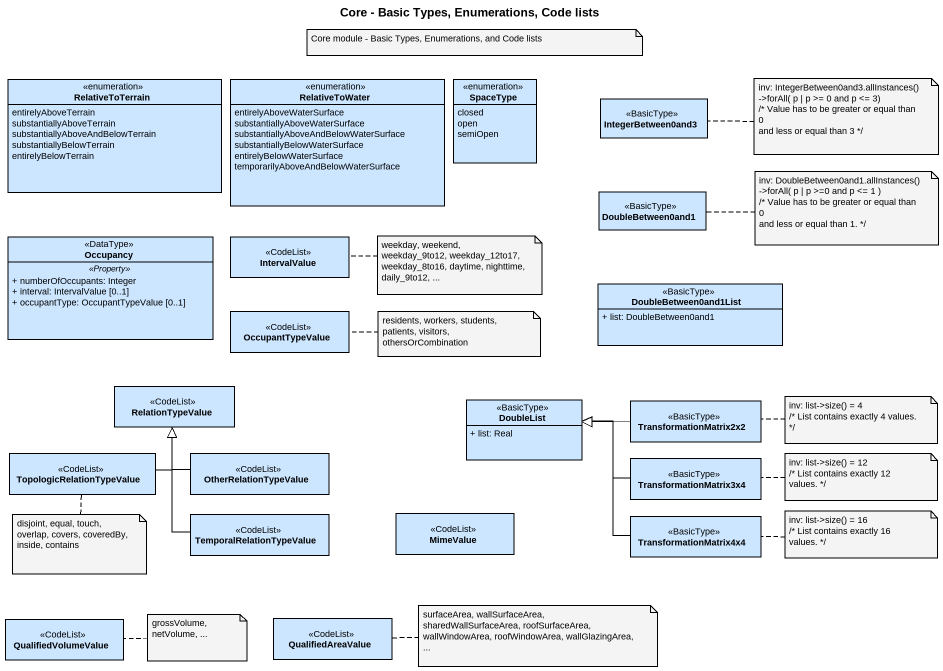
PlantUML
@startuml
title Core - Basic Types, Enumerations, Code lists
hide circle
hide empty members
skinparam classAttributeIconSize 0
enum RelativeToTerrain #CCE6FF {
  entirelyAboveTerrain
  substantiallyAboveTerrain
  substantiallyAboveAndBelowTerrain
  substantiallyBelowTerrain
  entirelyBelowTerrain
}
enum RelativeToWater #CCE6FF {
  entirelyAboveWaterSurface
  substantiallyAboveWaterSurface
  substantiallyAboveAndBelowWaterSurface
  substantiallyBelowWaterSurface
  entirelyBelowWaterSurface
  temporarilyAboveAndBelowWaterSurface
}
enum SpaceType #CCE6FF {
  closed
  open
  semiOpen
}
class IntegerBetween0and3 <<BasicType>> #CCE6FF
class DoubleBetween0and1 <<BasicType>> #CCE6FF
class Occupancy <<DataType>> #CCE6FF {
  .. <<Property>> ..
  + numberOfOccupants: Integer
  + interval: IntervalValue [0..1]
  + occupantType: OccupantTypeValue [0..1]
}
class IntervalValue <<CodeList>> #CCE6FF
class DoubleBetween0and1List <<BasicType>> #CCE6FF {
  + list: DoubleBetween0and1
}
class OccupantTypeValue <<CodeList>> #CCE6FF
class RelationTypeValue <<CodeList>> #CCE6FF
class DoubleList <<BasicType>> #CCE6FF {
  + list: Real
}
class TransformationMatrix2x2 <<BasicType>> #CCE6FF
class TopologicRelationTypeValue <<CodeList>> #CCE6FF
class OtherRelationTypeValue <<CodeList>> #CCE6FF
class TransformationMatrix3x4 <<BasicType>> #CCE6FF
class TemporalRelationTypeValue <<CodeList>> #CCE6FF
class MimeValue <<CodeList>> #CCE6FF
class TransformationMatrix4x4 <<BasicType>> #CCE6FF
class QualifiedVolumeValue <<CodeList>> #CCE6FF
class QualifiedAreaValue <<CodeList>> #CCE6FF
TransformationMatrix2x2 -left-|> DoubleList
TopologicRelationTypeValue -up-|> RelationTypeValue
OtherRelationTypeValue -up-|> RelationTypeValue
TransformationMatrix3x4 -left-|> DoubleList
TemporalRelationTypeValue -up-|> RelationTypeValue
TransformationMatrix4x4 -up-|> DoubleList
note as N1
  Core module - Basic Types, Enumerations, and Code lists
end note
note right of IntegerBetween0and3
  inv: IntegerBetween0and3.allInstances()
  ->forAll( p | p >= 0 and p <= 3)
  /* Value has to be greater or equal than 0
  and less or equal than 3 */
end note
note right of DoubleBetween0and1
  inv: DoubleBetween0and1.allInstances()
  ->forAll( p | p >=0 and p <= 1 )
  /* Value has to be greater or equal than 0
  and less or equal than 1. */
end note
note right of IntervalValue : weekday, weekend, weekday_9to12, weekday_12to17, weekday_8to16, daytime, nighttime, daily_9to12, ...
note right of OccupantTypeValue : residents, workers, students, patients, visitors, othersOrCombination
note right of TransformationMatrix2x2
  inv: list->size() = 4
  /* List contains exactly 4 values. */
end note
note right of TransformationMatrix3x4
  inv: list->size() = 12
  /* List contains exactly 12 values. */
end note
note bottom of TopologicRelationTypeValue : disjoint, equal, touch, overlap, covers, coveredBy, inside, contains
note right of TransformationMatrix4x4
  inv: list->size() = 16
  /* List contains exactly 16 values. */
end note
note right of QualifiedVolumeValue : grossVolume, netVolume, ...
note right of QualifiedAreaValue : surfaceArea, wallSurfaceArea, sharedWallSurfaceArea, roofSurfaceArea, wallWindowArea, roofWindowArea, wallGlazingArea, ...
@enduml
